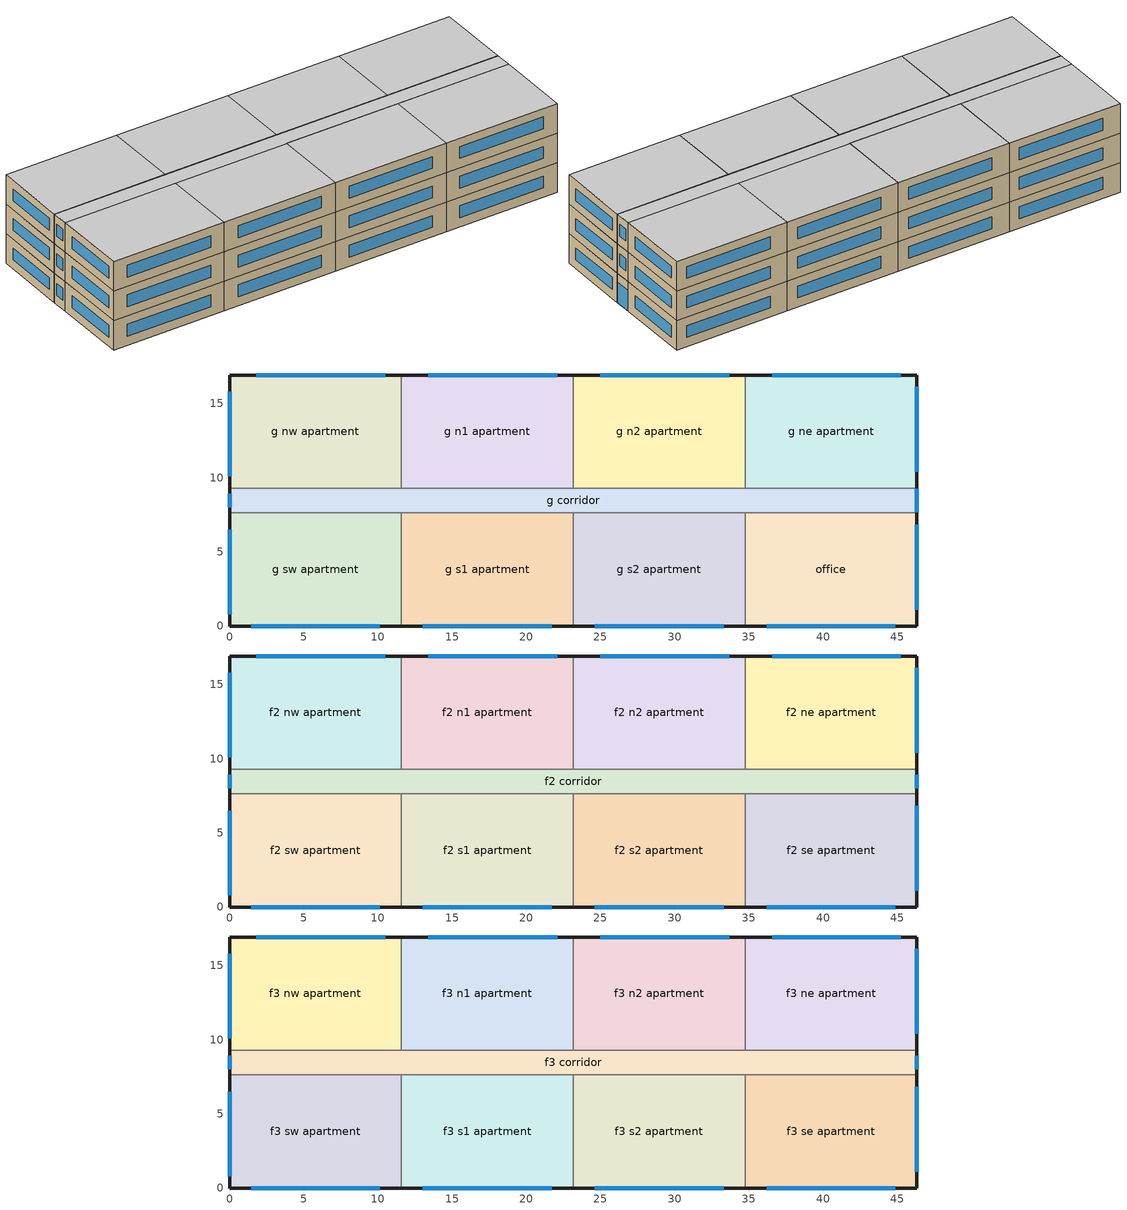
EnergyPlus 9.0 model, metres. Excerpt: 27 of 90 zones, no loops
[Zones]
g n1 apartment
 floor ground (ggfloorn1a_ffactor): 11.58,16.92 23.16,16.92 23.16,9.3 11.58,9.3 z0
 wall outside (res_ext_wall): 23.16,16.92 11.58,16.92 z0:3.05
 wall to g n2 apartment (int_wall): 23.16,9.3 23.16,16.92 z0:3.05
 wall to g corridor (int_wall): 11.58,9.3 23.16,9.3 z0:3.05
 window (reswindow_u__shgc_0.25): 22.08,16.92 13.4,16.92 z0.95:2.17
g n2 apartment
 floor ground (ggfloorn2a_ffactor): 23.16,16.92 34.75,16.92 34.75,9.3 23.16,9.3 z0
 wall outside (res_ext_wall): 34.75,16.92 23.16,16.92 z0:3.05
 wall to g ne apartment (int_wall): 34.75,9.3 34.75,16.92 z0:3.05
 wall to g corridor (int_wall): 23.16,9.3 34.75,9.3 z0:3.05
 window (reswindow_u__shgc_0.25): 33.66,16.92 24.98,16.92 z0.95:2.17
g ne apartment
 floor ground (ggfloornea_ffactor): 34.75,16.92 46.33,16.92 46.33,9.3 34.75,9.3 z0
 wall outside (res_ext_wall): 46.33,9.3 46.33,16.92 34.75,16.92 z0:3.05
 wall to g corridor (int_wall): 34.75,9.3 46.33,9.3 z0:3.05
 window (reswindow_u__shgc_0.25): 45.25,16.92 36.56,16.92 / 46.33,10.4 46.33,16.11 z0.95:2.17
g nw apartment
 floor ground (ggfloornwa_ffactor): 0,16.92 11.58,16.92 11.58,9.3 0,9.3 z0
 wall outside (res_ext_wall): 11.58,16.92 0,16.92 0,9.3 z0:3.05
 wall to g n1 apartment (int_wall): 11.58,9.3 11.58,16.92 z0:3.05
 wall to g corridor (int_wall): 0,9.3 11.58,9.3 z0:3.05
 window (reswindow_u__shgc_0.25): 10.5,16.92 1.81,16.92 / 0,15.8 0,10.08 z0.95:2.17
g s1 apartment
 floor ground (ggfloors1a_ffactor): 11.58,7.62 23.16,7.62 23.16,0 11.58,0 z0
 wall outside (res_ext_wall): 11.58,0 23.16,0 z0:3.05
 wall to g s2 apartment (int_wall): 23.16,0 23.16,7.62 z0:3.05
 wall to g corridor (int_wall): 23.16,7.62 11.58,7.62 z0:3.05
 window (reswindow_u__shgc_0.25): 13.03,0 21.72,0 z0.95:2.17
g s2 apartment
 floor ground (ggfloors2a_ffactor): 23.16,7.62 34.75,7.62 34.75,0 23.16,0 z0
 wall outside (res_ext_wall): 23.16,0 34.75,0 z0:3.05
 wall to office (int_wall): 34.75,0 34.75,7.62 z0:3.05
 wall to g corridor (int_wall): 34.75,7.62 23.16,7.62 z0:3.05
 window (reswindow_u__shgc_0.25): 24.61,0 33.3,0 z0.95:2.17
office
 floor ground (ggfloorsea_ffactor): 34.75,7.62 46.33,7.62 46.33,0 34.75,0 z0
 wall outside (res_ext_wall): 34.75,0 46.33,0 46.33,7.62 z0:3.05
 wall to g corridor (int_wall): 46.33,7.62 34.75,7.62 z0:3.05
 window (reswindow_u__shgc_0.25): 36.19,0 44.88,0 / 46.33,1.1 46.33,6.81 z0.95:2.17
g sw apartment
 floor ground (ggfloorswa_ffactor): 0,7.62 11.58,7.62 11.58,0 0,0 z0
 wall outside (res_ext_wall): 0,7.62 0,0 11.58,0 z0:3.05
 wall to g s1 apartment (int_wall): 11.58,0 11.58,7.62 z0:3.05
 wall to g corridor (int_wall): 11.58,7.62 0,7.62 z0:3.05
 window (reswindow_u__shgc_0.25): 0,6.5 0,0.79 / 1.45,0 10.13,0 z0.95:2.17
g corridor
 floor ground (gfloorc_ffactor): 0,9.3 46.33,9.3 46.33,7.62 0,7.62 z0
 wall outside (res_ext_wall): 46.33,7.62 46.33,9.3 / 0,9.3 0,7.62 z0:3.05
 window (reswindow_u__shgc_0.25): 46.33,7.67 46.33,9.25 z0:2.13; 0,8.91 0,8 z0.95:2.17
f2 n1 apartment
 floor to g n1 apartment (int_slab_floor): 11.58,16.92 23.16,16.92 23.16,9.3 11.58,9.3 z3.05
 wall outside (res_ext_wall): 23.16,16.92 11.58,16.92 z3.05:6.1
 wall to f2 n2 apartment (int_wall): 23.16,9.3 23.16,16.92 z3.05:6.1
 wall to f2 corridor (int_wall): 11.58,9.3 23.16,9.3 z3.05:6.1
 window (reswindow_u__shgc_0.25): 22.08,16.92 13.4,16.92 z4:5.22
f2 n2 apartment
 floor to g n2 apartment (int_slab_floor): 23.16,16.92 34.75,16.92 34.75,9.3 23.16,9.3 z3.05
 wall outside (res_ext_wall): 34.75,16.92 23.16,16.92 z3.05:6.1
 wall to f2 ne apartment (int_wall): 34.75,9.3 34.75,16.92 z3.05:6.1
 wall to f2 corridor (int_wall): 23.16,9.3 34.75,9.3 z3.05:6.1
 window (reswindow_u__shgc_0.25): 33.66,16.92 24.98,16.92 z4:5.22
f2 ne apartment
 floor to g ne apartment (int_slab_floor): 34.75,16.92 46.33,16.92 46.33,9.3 34.75,9.3 z3.05
 wall outside (res_ext_wall): 46.33,9.3 46.33,16.92 34.75,16.92 z3.05:6.1
 wall to f2 corridor (int_wall): 34.75,9.3 46.33,9.3 z3.05:6.1
 window (reswindow_u__shgc_0.25): 45.25,16.92 36.56,16.92 / 46.33,10.4 46.33,16.11 z4:5.22
f2 nw apartment
 floor to g nw apartment (int_slab_floor): 0,16.92 11.58,16.92 11.58,9.3 0,9.3 z3.05
 wall outside (res_ext_wall): 11.58,16.92 0,16.92 0,9.3 z3.05:6.1
 wall to f2 n1 apartment (int_wall): 11.58,9.3 11.58,16.92 z3.05:6.1
 wall to f2 corridor (int_wall): 0,9.3 11.58,9.3 z3.05:6.1
 window (reswindow_u__shgc_0.25): 10.5,16.92 1.81,16.92 / 0,15.8 0,10.08 z4:5.22
f2 s1 apartment
 floor to g s1 apartment (int_slab_floor): 11.58,7.62 23.16,7.62 23.16,0 11.58,0 z3.05
 wall outside (res_ext_wall): 11.58,0 23.16,0 z3.05:6.1
 wall to f2 s2 apartment (int_wall): 23.16,0 23.16,7.62 z3.05:6.1
 wall to f2 corridor (int_wall): 23.16,7.62 11.58,7.62 z3.05:6.1
 window (reswindow_u__shgc_0.25): 13.03,0 21.72,0 z4:5.22
f2 s2 apartment
 floor to g s2 apartment (int_slab_floor): 23.16,7.62 34.75,7.62 34.75,0 23.16,0 z3.05
 wall outside (res_ext_wall): 23.16,0 34.75,0 z3.05:6.1
 wall to f2 se apartment (int_wall): 34.75,0 34.75,7.62 z3.05:6.1
 wall to f2 corridor (int_wall): 34.75,7.62 23.16,7.62 z3.05:6.1
 window (reswindow_u__shgc_0.25): 24.61,0 33.3,0 z4:5.22
f2 se apartment
 floor to office (int_slab_floor): 34.75,7.62 46.33,7.62 46.33,0 34.75,0 z3.05
 wall outside (res_ext_wall): 34.75,0 46.33,0 46.33,7.62 z3.05:6.1
 wall to f2 corridor (int_wall): 46.33,7.62 34.75,7.62 z3.05:6.1
 window (reswindow_u__shgc_0.25): 36.19,0 44.88,0 / 46.33,1.1 46.33,6.81 z4:5.22
f2 sw apartment
 floor to g sw apartment (int_slab_floor): 0,7.62 11.58,7.62 11.58,0 0,0 z3.05
 wall outside (res_ext_wall): 0,7.62 0,0 11.58,0 z3.05:6.1
 wall to f2 s1 apartment (int_wall): 11.58,0 11.58,7.62 z3.05:6.1
 wall to f2 corridor (int_wall): 11.58,7.62 0,7.62 z3.05:6.1
 window (reswindow_u__shgc_0.25): 0,6.5 0,0.79 / 1.45,0 10.13,0 z4:5.22
f2 corridor
 floor to g corridor (int_slab_floor): 0,9.3 46.33,9.3 46.33,7.62 0,7.62 z3.05
 wall outside (res_ext_wall): 46.33,7.62 46.33,9.3 / 0,9.3 0,7.62 z3.05:6.1
 window (reswindow_u__shgc_0.25): 0,8.91 0,8 / 46.33,8 46.33,8.91 z4:5.22
f3 n1 apartment
 floor to f2 n1 apartment (int_slab_floor): 11.58,16.92 23.16,16.92 23.16,9.3 11.58,9.3 z6.1
 wall outside (res_ext_wall): 23.16,16.92 11.58,16.92 z6.1:9.14
 wall to f3 n2 apartment (int_wall): 23.16,9.3 23.16,16.92 z6.1:9.14
 wall to f3 corridor (int_wall): 11.58,9.3 23.16,9.3 z6.1:9.14
 window (reswindow_u__shgc_0.25): 22.08,16.92 13.4,16.92 z7.05:8.27
 ceiling to f4 n1 apartment (int_slab_ceiling): 23.16,9.3 23.16,16.92 11.58,16.92 11.58,9.3 z9.14
f3 n2 apartment
 floor to f2 n2 apartment (int_slab_floor): 23.16,16.92 34.75,16.92 34.75,9.3 23.16,9.3 z6.1
 wall outside (res_ext_wall): 34.75,16.92 23.16,16.92 z6.1:9.14
 wall to f3 ne apartment (int_wall): 34.75,9.3 34.75,16.92 z6.1:9.14
 wall to f3 corridor (int_wall): 23.16,9.3 34.75,9.3 z6.1:9.14
 window (reswindow_u__shgc_0.25): 33.66,16.92 24.98,16.92 z7.05:8.27
 ceiling to f4 n2 apartment (int_slab_ceiling): 34.75,9.3 34.75,16.92 23.16,16.92 23.16,9.3 z9.14
f3 ne apartment
 floor to f2 ne apartment (int_slab_floor): 34.75,16.92 46.33,16.92 46.33,9.3 34.75,9.3 z6.1
 wall outside (res_ext_wall): 46.33,9.3 46.33,16.92 34.75,16.92 z6.1:9.14
 wall to f3 corridor (int_wall): 34.75,9.3 46.33,9.3 z6.1:9.14
 window (reswindow_u__shgc_0.25): 45.25,16.92 36.56,16.92 / 46.33,10.4 46.33,16.11 z7.05:8.27
 ceiling to f4 ne apartment (int_slab_ceiling): 46.33,9.3 46.33,16.92 34.75,16.92 34.75,9.3 z9.14
f3 nw apartment
 floor to f2 nw apartment (int_slab_floor): 0,16.92 11.58,16.92 11.58,9.3 0,9.3 z6.1
 wall outside (res_ext_wall): 11.58,16.92 0,16.92 0,9.3 z6.1:9.14
 wall to f3 n1 apartment (int_wall): 11.58,9.3 11.58,16.92 z6.1:9.14
 wall to f3 corridor (int_wall): 0,9.3 11.58,9.3 z6.1:9.14
 window (reswindow_u__shgc_0.25): 10.5,16.92 1.81,16.92 / 0,15.8 0,10.08 z7.05:8.27
 ceiling to f4 nw apartment (int_slab_ceiling): 11.58,9.3 11.58,16.92 0,16.92 0,9.3 z9.14
f3 s1 apartment
 floor to f2 s1 apartment (int_slab_floor): 11.58,7.62 23.16,7.62 23.16,0 11.58,0 z6.1
 wall outside (res_ext_wall): 11.58,0 23.16,0 z6.1:9.14
 wall to f3 s2 apartment (int_wall): 23.16,0 23.16,7.62 z6.1:9.14
 wall to f3 corridor (int_wall): 23.16,7.62 11.58,7.62 z6.1:9.14
 window (reswindow_u__shgc_0.25): 13.03,0 21.72,0 z7.05:8.27
 ceiling to f4 s1 apartment (int_slab_ceiling): 23.16,0 23.16,7.62 11.58,7.62 11.58,0 z9.14
f3 s2 apartment
 floor to f2 s2 apartment (int_slab_floor): 23.16,7.62 34.75,7.62 34.75,0 23.16,0 z6.1
 wall outside (res_ext_wall): 23.16,0 34.75,0 z6.1:9.14
 wall to f3 se apartment (int_wall): 34.75,0 34.75,7.62 z6.1:9.14
 wall to f3 corridor (int_wall): 34.75,7.62 23.16,7.62 z6.1:9.14
 window (reswindow_u__shgc_0.25): 24.61,0 33.3,0 z7.05:8.27
 ceiling to f4 s2 apartment (int_slab_ceiling): 34.75,0 34.75,7.62 23.16,7.62 23.16,0 z9.14
f3 se apartment
 floor to f2 se apartment (int_slab_floor): 34.75,7.62 46.33,7.62 46.33,0 34.75,0 z6.1
 wall outside (res_ext_wall): 34.75,0 46.33,0 46.33,7.62 z6.1:9.14
 wall to f3 corridor (int_wall): 46.33,7.62 34.75,7.62 z6.1:9.14
 window (reswindow_u__shgc_0.25): 36.19,0 44.88,0 / 46.33,1.1 46.33,6.81 z7.05:8.27
 ceiling to f4 se apartment (int_slab_ceiling): 46.33,0 46.33,7.62 34.75,7.62 34.75,0 z9.14
f3 sw apartment
 floor to f2 sw apartment (int_slab_floor): 0,7.62 11.58,7.62 11.58,0 0,0 z6.1
 wall outside (res_ext_wall): 0,7.62 0,0 11.58,0 z6.1:9.14
 wall to f3 s1 apartment (int_wall): 11.58,0 11.58,7.62 z6.1:9.14
 wall to f3 corridor (int_wall): 11.58,7.62 0,7.62 z6.1:9.14
 window (reswindow_u__shgc_0.25): 0,6.5 0,0.79 / 1.45,0 10.13,0 z7.05:8.27
 ceiling to f4 sw apartment (int_slab_ceiling): 11.58,0 11.58,7.62 0,7.62 0,0 z9.14
f3 corridor
 floor to f2 corridor (int_slab_floor): 0,9.3 46.33,9.3 46.33,7.62 0,7.62 z6.1
 wall outside (res_ext_wall): 46.33,7.62 46.33,9.3 / 0,9.3 0,7.62 z6.1:9.14
 window (reswindow_u__shgc_0.25): 0,8.91 0,8 / 46.33,8 46.33,8.91 z7.05:8.27
 ceiling to f4 corridor (int_slab_ceiling): 46.33,7.62 46.33,9.3 0,9.3 0,7.62 z9.14
[Building]
ApartmentHighRise: 0, city, 0.04, 0.2, fullinteriorandexterior, 25, 6
[Site:GroundTemperature:FCfactorMethod]
16, 11.9, 7.7, 4, 7.9, 13.8, 17.2, 20.8, 24.8, 26.1, 26.5, 22.5
[Site:Location]
atlanta-hartsfield.jackson.intl.ap_ga_usa wmo=722190: 33.64, -84.43, -5, 313
[Site:WaterMainsTemperature]
correlation: , 16.6, 22.5
[SizingPeriod:DesignDay]
atlanta-hartsfield.jackson.intl.ap_ga_usa ann clg .4% condns db=>mwb: 7, 21, summerdesignday, 34.4, 9.5, defaultmultipliers, , wetbulb, 23.5, , , , , 97621, 4, 300, no, no, no, ashraetau, , , 0.556, 1.779
atlanta-hartsfield.jackson.intl.ap_ga_usa ann htg 99.6% condns db: 1, 21, winterdesignday, -6.3, 0, defaultmultipliers, , wetbulb, -6.3, , , , , 97621, 5.3, 320, no, no, no, ashraeclearsky, , , , , 0
[Construction]
int_slab_ceiling: cp02 carpet pad, 100mm normalweight concrete floor
int_slab_floor: 100mm normalweight concrete floor, cp02 carpet pad
int_wall: g01 13mm gypsum board, g01 13mm gypsum board
interiorfurnishings: std wood 6inch
res_ext_wall: f07 25mm stucco, g01 16mm gypsum board, res_exterior_wall_insulation, g01 16mm gypsum board
reswindow_u__shgc_0.25: res window glazing layer
[Construction:FfactorGroundFloor]
gfloorc_ffactor: 0.93474, 77.6585, 3.3526
ggfloorn1a_ffactor; ggfloorn2a_ffactor; ggfloors1a_ffactor; ggfloors2a_ffactor: 0.93474, 88.2487, 11.5818
ggfloornea_ffactor; ggfloornwa_ffactor; ggfloorsea_ffactor; ggfloorswa_ffactor: 0.93474, 88.2487, 19.2014
[Material]
100mm normalweight concrete floor: mediumrough, 0.1016, 2.31, 2322, 832
f07 25mm stucco: smooth, 0.0254, 0.72, 1856, 840, 0.9, 0.7, 0.7
g01 13mm gypsum board: smooth, 0.0127, 0.16, 800, 1090, 0.9, 0.7, 0.5
g01 16mm gypsum board: mediumsmooth, 0.0159, 0.16, 800, 1090
std wood 6inch: mediumsmooth, 0.15, 0.12, 540, 1210, 0.9, 0.7, 0.7
[Material:NoMass]
cp02 carpet pad: veryrough, 0.21648, 0.9, 0.7, 0.8
res_exterior_wall_insulation: mediumsmooth, 2.368, 0.9, 0.7, 0.7
[WindowMaterial:SimpleGlazingSystem]
res window glazing layer: 2.78235, 0.25, 0.275
[AvailabilityManager:Scheduled]
airloop allapts availability; airloop g n1 availability; airloop g n2 availability; airloop g ne availability; airloop g nw availability; airloop g s1 availability; airloop g s2 availability; airloop g sw availability; airloop office availability: all on
[ElectricEquipment]
f2 n1 apartment_plug_mn1_equip: f2 n1 apartment, eqp_apt_sch, watts/area, , 6.67, , 0, 0.5, 0, MiscPlug
f2 n2 apartment_plug_mn2_equip: f2 n2 apartment, eqp_apt_sch, watts/area, , 6.67, , 0, 0.5, 0, MiscPlug
f2 ne apartment_plug_mne_equip: f2 ne apartment, eqp_apt_sch, watts/area, , 6.67, , 0, 0.5, 0, MiscPlug
f2 nw apartment_plug_mnw_equip: f2 nw apartment, eqp_apt_sch, watts/area, , 6.67, , 0, 0.5, 0, MiscPlug
f2 s1 apartment_plug_ms1_equip: f2 s1 apartment, eqp_apt_sch, watts/area, , 6.67, , 0, 0.5, 0, MiscPlug
f2 s2 apartment_plug_ms2_equip: f2 s2 apartment, eqp_apt_sch, watts/area, , 6.67, , 0, 0.5, 0, MiscPlug
f2 se apartment_plug_mse_equip: f2 se apartment, eqp_apt_sch, watts/area, , 6.67, , 0, 0.5, 0, MiscPlug
f2 sw apartment_plug_msw_equip: f2 sw apartment, eqp_apt_sch, watts/area, , 6.67, , 0, 0.5, 0, MiscPlug
f3 n1 apartment_plug_mn1_equip: f3 n1 apartment, eqp_apt_sch, watts/area, , 6.67, , 0, 0.5, 0, MiscPlug
f3 n2 apartment_plug_mn2_equip: f3 n2 apartment, eqp_apt_sch, watts/area, , 6.67, , 0, 0.5, 0, MiscPlug
f3 ne apartment_plug_mne_equip: f3 ne apartment, eqp_apt_sch, watts/area, , 6.67, , 0, 0.5, 0, MiscPlug
f3 nw apartment_plug_mnw_equip: f3 nw apartment, eqp_apt_sch, watts/area, , 6.67, , 0, 0.5, 0, MiscPlug
f3 s1 apartment_plug_ms1_equip: f3 s1 apartment, eqp_apt_sch, watts/area, , 6.67, , 0, 0.5, 0, MiscPlug
f3 s2 apartment_plug_ms2_equip: f3 s2 apartment, eqp_apt_sch, watts/area, , 6.67, , 0, 0.5, 0, MiscPlug
f3 se apartment_plug_mse_equip: f3 se apartment, eqp_apt_sch, watts/area, , 6.67, , 0, 0.5, 0, MiscPlug
f3 sw apartment_plug_msw_equip: f3 sw apartment, eqp_apt_sch, watts/area, , 6.67, , 0, 0.5, 0, MiscPlug
g n1 apartment_plug_gn1_equip: g n1 apartment, eqp_apt_sch, watts/area, , 6.67, , 0, 0.5, 0, MiscPlug
g n2 apartment_plug_gn2_equip: g n2 apartment, eqp_apt_sch, watts/area, , 6.67, , 0, 0.5, 0, MiscPlug
g ne apartment_plug_gne_equip: g ne apartment, eqp_apt_sch, watts/area, , 6.67, , 0, 0.5, 0, MiscPlug
g nw apartment_plug_gnw_equip: g nw apartment, eqp_apt_sch, watts/area, , 6.67, , 0, 0.5, 0, MiscPlug
g s1 apartment_plug_gs1_equip: g s1 apartment, eqp_apt_sch, watts/area, , 6.67, , 0, 0.5, 0, MiscPlug
g s2 apartment_plug_gs2_equip: g s2 apartment, eqp_apt_sch, watts/area, , 6.67, , 0, 0.5, 0, MiscPlug
g sw apartment_plug_gsw_equip: g sw apartment, eqp_apt_sch, watts/area, , 6.67, , 0, 0.5, 0, MiscPlug
office_plug_office_equip: office, eqp_off_sch, watts/area, , 6.67, , 0, 0.5, 0, MiscPlug
[ElectricLoadCenter:Transformer]
transformer 1: always_on, powerinfromgrid, , , 75000, 3, aluminum, 150, 0.1, nominalefficiency, , , 0.98, 0.35, 75, , yes, wired_ltg_electricity, wired_int_equip
[EnergyManagementSystem:Actuator]
boilercurve: central boiler efficiency curve; curve; curve result
clgsetp_off_sch_actuator: clgsetp_off_sch_yes_optimum; schedule:compact; schedule value
htgsetp_off_sch_actuator: htgsetp_off_sch_yes_optimum; schedule:compact; schedule value
n_apartment_clgsetp_actuator: n clgsetp_apt_sch; schedule:compact; schedule value
n_apartment_htgsetp_actuator: n htgsetp_apt_sch; schedule:compact; schedule value
s_apartment_clgsetp_actuator: s clgsetp_apt_sch; schedule:compact; schedule value
s_apartment_htgsetp_actuator: s htgsetp_apt_sch; schedule:compact; schedule value
[EnergyManagementSystem:GlobalVariable]
boilertype: caprated; etrated; plrx; ecx; skinlossrate
[EnergyManagementSystem:OutputVariable]
Wired_LTG: wired_ltg; summed; zonetimestep; ; j
[EnergyManagementSystem:Program]
door_switch_enabled_thermostat_reset_program_n_apartments: if (m_n1_apartment_sliding_door_ventilation_sensor > 0); set n_apartment_clgsetp_actuator = 32.22; set n_apartment_htgsetp_actuator = 12.78; else; set n_apartment_clgsetp_actuator = null; set n_apartment_htgsetp_actuator = null; endif
door_switch_enabled_thermostat_reset_program_s_apartments: if (m_s1_apartment_sliding_door_ventilation_sensor > 0); set s_apartment_clgsetp_actuator = 32.22; set s_apartment_htgsetp_actuator = 12.78; else; set s_apartment_clgsetp_actuator = null; set s_apartment_htgsetp_actuator = null; endif
oa_based_optimum_start_ems_program: if daylightsavings==0 && hour==7 && dayofweek>1 && dayofweek<7 && oat<23.9 && oat>1.7; set clgsetp_off_sch_actuator = 29.4; set htgsetp_off_sch_actuator = 15.6; elseif daylightsavings==1 && hour==6 && dayofweek>1 && dayofweek<7 && oat<23.9 && oat>1.7; set clgsetp_off_sch_actuator = 29.4; set htgsetp_off_sch_actuator = 15.6; else; set clgsetp_sch_actuator = null; set htgsetp_sch_actuator = null; endif
setboilercurve: if boilerplr >= plrx; if boilertype == 1; set boilercurve = 0.975 + 0.305*boilerplr - 0.527*(boilerplr^2) + 0.249*(boilerplr^3); else; set boilercurve = 0.907 + 0.320*boilerplr - 0.420*(boilerplr^2) + 0.193*(boilerplr^3); endif; else; if boilerplr == 0; set boilercurve = null; else; if boilerplr <0.05; set boilercurve = (0.05/(0.05 + skinlossrate)) * (ecx/etrated); else; set boilercurve = (boilerplr/(boilerplr + skinlossrate)) * (ecx/etrated); endif; endif; endif
setboilerpar: set caprated = 248758.95; set etrated = 0.8; set caprated = (caprated *3.412)/1000; set skinlossrate = 0.02; set boilertype = 1; if boilertype == 1; if caprated >10000; set plrx = 0.2; elseif caprated >5000; set plrx = 0.25; elseif caprated >1000; set plrx = 0.33; else; set boilertype = 2; set plrx = 0.2; endif; else; set plrx = 0.2; endif; if boilertype == 1; set curvex = 0.975 + 0.305 * plrx - 0.527 * (plrx^2) + 0.249 * (plrx^3); else; set curvex = 0.907 + 0.320 * plrx - 0.420 * (plrx^2) + 0.193 * (plrx^3); endif; set loadx = caprated * plrx; set etx = curvex * etrated; set inputex = loadx/etx; set skinex = caprated * skinlossrate; set ecx = (loadx + skinex)/inputex
transformer_load_prog: set wired_ltg = facility_int_ltg*0.0015
[EnergyManagementSystem:ProgramCallingManager]
transformer_load_prog_manager: afterpredictorafterhvacmanagers; transformer_load_prog
boilerparmanager: beginnewenvironment; setboilerpar
boilercurvemanager: insidehvacsystemiterationloop; setboilercurve
oa_based_optimum_start_ems_program manager: begintimestepbeforepredictor; oa_based_optimum_start_ems_program
door_switch_enabled_thermostat_reset: begintimestepbeforepredictor; door_switch_enabled_thermostat_reset_program_n_apartments; door_switch_enabled_thermostat_reset_program_s_apartments
[EnergyManagementSystem:Sensor]
facility_int_ltg: ; InteriorLights:Electricity
oat: environment; Site Outdoor Air Drybulb Temperature
[Exterior:Lights]
facade lighting: exterior_lgt_always_on, 10720.1, astronomicalclock, General
[InternalMass]
f2 n1 apartment_internalmass_1: interiorfurnishings, f2 n1 apartment, 176.4981
f2 n2 apartment_internalmass_1: interiorfurnishings, f2 n2 apartment, 176.4981
f2 ne apartment_internalmass_1: interiorfurnishings, f2 ne apartment, 176.4981
f2 nw apartment_internalmass_1: interiorfurnishings, f2 nw apartment, 176.4981
f2 s1 apartment_internalmass_1: interiorfurnishings, f2 s1 apartment, 176.4981
f2 s2 apartment_internalmass_1: interiorfurnishings, f2 s2 apartment, 176.4981
f2 se apartment_internalmass_1: interiorfurnishings, f2 se apartment, 176.4981
f2 sw apartment_internalmass_1: interiorfurnishings, f2 sw apartment, 176.4981
f3 n1 apartment_internalmass_1: interiorfurnishings, f3 n1 apartment, 176.4981
f3 n2 apartment_internalmass_1: interiorfurnishings, f3 n2 apartment, 176.4981
f3 ne apartment_internalmass_1: interiorfurnishings, f3 ne apartment, 176.4981
f3 nw apartment_internalmass_1: interiorfurnishings, f3 nw apartment, 176.4981
f3 s1 apartment_internalmass_1: interiorfurnishings, f3 s1 apartment, 176.4981
f3 s2 apartment_internalmass_1: interiorfurnishings, f3 s2 apartment, 176.4981
f3 se apartment_internalmass_1: interiorfurnishings, f3 se apartment, 176.4981
f3 sw apartment_internalmass_1: interiorfurnishings, f3 sw apartment, 176.4981
g n1 apartment_internalmass_1: interiorfurnishings, g n1 apartment, 88.2493
g n2 apartment_internalmass_1: interiorfurnishings, g n2 apartment, 88.2493
g ne apartment_internalmass_1: interiorfurnishings, g ne apartment, 88.2493
g nw apartment_internalmass_1: interiorfurnishings, g nw apartment, 88.2493
g s1 apartment_internalmass_1: interiorfurnishings, g s1 apartment, 88.2493
g s2 apartment_internalmass_1: interiorfurnishings, g s2 apartment, 88.2493
g sw apartment_internalmass_1: interiorfurnishings, g sw apartment, 88.2493
office_internalmass_1: interiorfurnishings, office, 88.2493
[Lights]
f2 corridor_lights_hardwired: f2 corridor, ltg_cor_sch, watts/area, , 8.52502, , 0, 0.6, 0.2, 1, LightsWired, no
f2 n1 apartment_lights_hardwired: f2 n1 apartment, ltg_apt_sch, watts/area, , 11.5174, , 0, 0.6, 0.2, 1, LightsWired, no
f2 n1 apartment_lights_plugin: f2 n1 apartment, ltg_apt_sch, watts/area, , 2.90626, , 0, 0.6, 0.2, 1, LightsPlugIn, no
f2 n2 apartment_lights_hardwired: f2 n2 apartment, ltg_apt_sch, watts/area, , 11.5174, , 0, 0.6, 0.2, 1, LightsWired, no
f2 n2 apartment_lights_plugin: f2 n2 apartment, ltg_apt_sch, watts/area, , 2.90626, , 0, 0.6, 0.2, 1, LightsPlugIn, no
f2 ne apartment_lights_hardwired: f2 ne apartment, ltg_apt_sch, watts/area, , 11.5174, , 0, 0.6, 0.2, 1, LightsWired, no
f2 ne apartment_lights_plugin: f2 ne apartment, ltg_apt_sch, watts/area, , 2.90626, , 0, 0.6, 0.2, 1, LightsPlugIn, no
f2 nw apartment_lights_hardwired: f2 nw apartment, ltg_apt_sch, watts/area, , 11.5174, , 0, 0.6, 0.2, 1, LightsWired, no
f2 nw apartment_lights_plugin: f2 nw apartment, ltg_apt_sch, watts/area, , 2.90626, , 0, 0.6, 0.2, 1, LightsPlugIn, no
f2 s1 apartment_lights_hardwired: f2 s1 apartment, ltg_apt_sch, watts/area, , 11.5174, , 0, 0.6, 0.2, 1, LightsWired, no
f2 s1 apartment_lights_plugin: f2 s1 apartment, ltg_apt_sch, watts/area, , 2.90626, , 0, 0.6, 0.2, 1, LightsPlugIn, no
f2 s2 apartment_lights_hardwired: f2 s2 apartment, ltg_apt_sch, watts/area, , 11.5174, , 0, 0.6, 0.2, 1, LightsWired, no
f2 s2 apartment_lights_plugin: f2 s2 apartment, ltg_apt_sch, watts/area, , 2.90626, , 0, 0.6, 0.2, 1, LightsPlugIn, no
f2 se apartment_lights_hardwired: f2 se apartment, ltg_apt_sch, watts/area, , 11.5174, , 0, 0.6, 0.2, 1, LightsWired, no
f2 se apartment_lights_plugin: f2 se apartment, ltg_apt_sch, watts/area, , 2.90626, , 0, 0.6, 0.2, 1, LightsPlugIn, no
f2 sw apartment_lights_hardwired: f2 sw apartment, ltg_apt_sch, watts/area, , 11.5174, , 0, 0.6, 0.2, 1, LightsWired, no
f2 sw apartment_lights_plugin: f2 sw apartment, ltg_apt_sch, watts/area, , 2.90626, , 0, 0.6, 0.2, 1, LightsPlugIn, no
f3 corridor_lights_hardwired: f3 corridor, ltg_cor_sch, watts/area, , 8.52502, , 0, 0.6, 0.2, 1, LightsWired, no
f3 n1 apartment_lights_hardwired: f3 n1 apartment, ltg_apt_sch, watts/area, , 11.5174, , 0, 0.6, 0.2, 1, LightsWired, no
f3 n1 apartment_lights_plugin: f3 n1 apartment, ltg_apt_sch, watts/area, , 2.90626, , 0, 0.6, 0.2, 1, LightsPlugIn, no
f3 n2 apartment_lights_hardwired: f3 n2 apartment, ltg_apt_sch, watts/area, , 11.5174, , 0, 0.6, 0.2, 1, LightsWired, no
f3 n2 apartment_lights_plugin: f3 n2 apartment, ltg_apt_sch, watts/area, , 2.90626, , 0, 0.6, 0.2, 1, LightsPlugIn, no
f3 ne apartment_lights_hardwired: f3 ne apartment, ltg_apt_sch, watts/area, , 11.5174, , 0, 0.6, 0.2, 1, LightsWired, no
f3 ne apartment_lights_plugin: f3 ne apartment, ltg_apt_sch, watts/area, , 2.90626, , 0, 0.6, 0.2, 1, LightsPlugIn, no
f3 nw apartment_lights_hardwired: f3 nw apartment, ltg_apt_sch, watts/area, , 11.5174, , 0, 0.6, 0.2, 1, LightsWired, no
f3 nw apartment_lights_plugin: f3 nw apartment, ltg_apt_sch, watts/area, , 2.90626, , 0, 0.6, 0.2, 1, LightsPlugIn, no
f3 s1 apartment_lights_hardwired: f3 s1 apartment, ltg_apt_sch, watts/area, , 11.5174, , 0, 0.6, 0.2, 1, LightsWired, no
f3 s1 apartment_lights_plugin: f3 s1 apartment, ltg_apt_sch, watts/area, , 2.90626, , 0, 0.6, 0.2, 1, LightsPlugIn, no
f3 s2 apartment_lights_hardwired: f3 s2 apartment, ltg_apt_sch, watts/area, , 11.5174, , 0, 0.6, 0.2, 1, LightsWired, no
f3 s2 apartment_lights_plugin: f3 s2 apartment, ltg_apt_sch, watts/area, , 2.90626, , 0, 0.6, 0.2, 1, LightsPlugIn, no
f3 se apartment_lights_hardwired: f3 se apartment, ltg_apt_sch, watts/area, , 11.5174, , 0, 0.6, 0.2, 1, LightsWired, no
f3 se apartment_lights_plugin: f3 se apartment, ltg_apt_sch, watts/area, , 2.90626, , 0, 0.6, 0.2, 1, LightsPlugIn, no
f3 sw apartment_lights_hardwired: f3 sw apartment, ltg_apt_sch, watts/area, , 11.5174, , 0, 0.6, 0.2, 1, LightsWired, no
f3 sw apartment_lights_plugin: f3 sw apartment, ltg_apt_sch, watts/area, , 2.90626, , 0, 0.6, 0.2, 1, LightsPlugIn, no
g corridor_lights_hardwired: g corridor, ltg_cor_sch, watts/area, , 8.52502, , 0, 0.6, 0.2, 1, LightsWired, no
g n1 apartment_lights_hardwired: g n1 apartment, ltg_apt_sch, watts/area, , 11.5174, , 0, 0.6, 0.2, 1, LightsWired, no
g n1 apartment_lights_plugin: g n1 apartment, ltg_apt_sch, watts/area, , 2.90626, , 0, 0.6, 0.2, 1, LightsPlugIn, no
g n2 apartment_lights_hardwired: g n2 apartment, ltg_apt_sch, watts/area, , 11.5174, , 0, 0.6, 0.2, 1, LightsWired, no
g n2 apartment_lights_plugin: g n2 apartment, ltg_apt_sch, watts/area, , 2.90626, , 0, 0.6, 0.2, 1, LightsPlugIn, no
g ne apartment_lights_hardwired: g ne apartment, ltg_apt_sch, watts/area, , 11.5174, , 0, 0.6, 0.2, 1, LightsWired, no
g ne apartment_lights_plugin: g ne apartment, ltg_apt_sch, watts/area, , 2.90626, , 0, 0.6, 0.2, 1, LightsPlugIn, no
g nw apartment_lights_hardwired: g nw apartment, ltg_apt_sch, watts/area, , 11.5174, , 0, 0.6, 0.2, 1, LightsWired, no
g nw apartment_lights_plugin: g nw apartment, ltg_apt_sch, watts/area, , 2.90626, , 0, 0.6, 0.2, 1, LightsPlugIn, no
g s1 apartment_lights_hardwired: g s1 apartment, ltg_apt_sch, watts/area, , 11.5174, , 0, 0.6, 0.2, 1, LightsWired, no
g s1 apartment_lights_plugin: g s1 apartment, ltg_apt_sch, watts/area, , 2.90626, , 0, 0.6, 0.2, 1, LightsPlugIn, no
g s2 apartment_lights_hardwired: g s2 apartment, ltg_apt_sch, watts/area, , 11.5174, , 0, 0.6, 0.2, 1, LightsWired, no
g s2 apartment_lights_plugin: g s2 apartment, ltg_apt_sch, watts/area, , 2.90626, , 0, 0.6, 0.2, 1, LightsPlugIn, no
g sw apartment_lights_hardwired: g sw apartment, ltg_apt_sch, watts/area, , 11.5174, , 0, 0.6, 0.2, 1, LightsWired, no
g sw apartment_lights_plugin: g sw apartment, ltg_apt_sch, watts/area, , 2.90626, , 0, 0.6, 0.2, 1, LightsPlugIn, no
office_lights_hardwired: office, ltg_off_sch, watts/area, , 11.9479, , 0, 0.6, 0.2, 1, LightsWired, no
[People]
f2 n1 apartment people: f2 n1 apartment, occ_apt_sch, people, 2.5, , , 0.3, autocalculate, activity schedule
f2 n2 apartment people: f2 n2 apartment, occ_apt_sch, people, 2.5, , , 0.3, autocalculate, activity schedule
f2 ne apartment people: f2 ne apartment, occ_apt_sch, people, 2.5, , , 0.3, autocalculate, activity schedule
f2 nw apartment people: f2 nw apartment, occ_apt_sch, people, 2.5, , , 0.3, autocalculate, activity schedule
f2 s1 apartment people: f2 s1 apartment, occ_apt_sch, people, 2.5, , , 0.3, autocalculate, activity schedule
f2 s2 apartment people: f2 s2 apartment, occ_apt_sch, people, 2.5, , , 0.3, autocalculate, activity schedule
f2 se apartment people: f2 se apartment, occ_apt_sch, people, 2.5, , , 0.3, autocalculate, activity schedule
f2 sw apartment people: f2 sw apartment, occ_apt_sch, people, 2.5, , , 0.3, autocalculate, activity schedule
f3 n1 apartment people: f3 n1 apartment, occ_apt_sch, people, 2.5, , , 0.3, autocalculate, activity schedule
f3 n2 apartment people: f3 n2 apartment, occ_apt_sch, people, 2.5, , , 0.3, autocalculate, activity schedule
f3 ne apartment people: f3 ne apartment, occ_apt_sch, people, 2.5, , , 0.3, autocalculate, activity schedule
f3 nw apartment people: f3 nw apartment, occ_apt_sch, people, 2.5, , , 0.3, autocalculate, activity schedule
f3 s1 apartment people: f3 s1 apartment, occ_apt_sch, people, 2.5, , , 0.3, autocalculate, activity schedule
f3 s2 apartment people: f3 s2 apartment, occ_apt_sch, people, 2.5, , , 0.3, autocalculate, activity schedule
f3 se apartment people: f3 se apartment, occ_apt_sch, people, 2.5, , , 0.3, autocalculate, activity schedule
f3 sw apartment people: f3 sw apartment, occ_apt_sch, people, 2.5, , , 0.3, autocalculate, activity schedule
g n1 apartment people: g n1 apartment, occ_apt_sch, people, 2.5, , , 0.3, autocalculate, activity schedule
g n2 apartment people: g n2 apartment, occ_apt_sch, people, 2.5, , , 0.3, autocalculate, activity schedule
g ne apartment people: g ne apartment, occ_apt_sch, people, 2.5, , , 0.3, autocalculate, activity schedule
g nw apartment people: g nw apartment, occ_apt_sch, people, 2.5, , , 0.3, autocalculate, activity schedule
g s1 apartment people: g s1 apartment, occ_apt_sch, people, 2.5, , , 0.3, autocalculate, activity schedule
g s2 apartment people: g s2 apartment, occ_apt_sch, people, 2.5, , , 0.3, autocalculate, activity schedule
g sw apartment people: g sw apartment, occ_apt_sch, people, 2.5, , , 0.5, autocalculate, activity schedule
office people: office, occ_off_w_sb_sch, people, 1, , , 0.3, autocalculate, activity schedule
[Zone]
f2 corridor: 0, 0, 7.6196, 3.0478, 1, 1, -9999, autocalculate, autocalculate, , , yes
f2 n1 apartment: 0, 11.5818, 9.2959, 3.0478, 1, 1, -9999, autocalculate, autocalculate, , , yes
f2 n2 apartment: 0, 23.1637, 9.2959, 3.0478, 1, 1, -9999, autocalculate, autocalculate, , , yes
f2 ne apartment: 0, 34.7455, 9.2959, 3.0478, 1, 1, -9999, autocalculate, autocalculate, , , yes
f2 nw apartment: 0, 0, 9.2959, 3.0478, 1, 1, -9999, autocalculate, autocalculate, , , yes
f2 s1 apartment: 0, 11.5818, 0, 3.0478, 1, 1, -9999, autocalculate, autocalculate, , , yes
f2 s2 apartment: 0, 23.1637, 0, 3.0478, 1, 1, -9999, autocalculate, autocalculate, , , yes
f2 se apartment: 0, 34.7455, 0, 3.0478, 1, 1, -9999, autocalculate, autocalculate, , , yes
f2 sw apartment: 0, 0, 0, 3.0478, 1, 1, -9999, autocalculate, autocalculate, , , yes
f3 corridor: 0, 0, 7.6196, 6.0957, 1, 1, -9999, autocalculate, autocalculate, , , yes
f3 n1 apartment: 0, 11.5818, 9.2959, 6.0957, 1, 1, -9999, autocalculate, autocalculate, , , yes
f3 n2 apartment: 0, 23.1637, 9.2959, 6.0957, 1, 1, -9999, autocalculate, autocalculate, , , yes
f3 ne apartment: 0, 34.7455, 9.2959, 6.0957, 1, 1, -9999, autocalculate, autocalculate, , , yes
f3 nw apartment: 0, 0, 9.2959, 6.0957, 1, 1, -9999, autocalculate, autocalculate, , , yes
f3 s1 apartment: 0, 11.5818, 0, 6.0957, 1, 1, -9999, autocalculate, autocalculate, , , yes
f3 s2 apartment: 0, 23.1637, 0, 6.0957, 1, 1, -9999, autocalculate, autocalculate, , , yes
f3 se apartment: 0, 34.7455, 0, 6.0957, 1, 1, -9999, autocalculate, autocalculate, , , yes
f3 sw apartment: 0, 0, 0, 6.0957, 1, 1, -9999, autocalculate, autocalculate, , , yes
g corridor: 0, 0, 7.6196, 0, 1, 1, -9999, autocalculate, autocalculate, , , yes
g n1 apartment: 0, 11.5818, 9.2959, 0, 1, 1, -9999, autocalculate, autocalculate, , , yes
g n2 apartment: 0, 23.1637, 9.2959, 0, 1, 1, -9999, autocalculate, autocalculate, , , yes
g ne apartment: 0, 34.7455, 9.2959, 0, 1, 1, -9999, autocalculate, autocalculate, , , yes
g nw apartment: 0, 0, 9.2959, 0, 1, 1, -9999, autocalculate, autocalculate, , , yes
g s1 apartment: 0, 11.5818, 0, 0, 1, 1, -9999, autocalculate, autocalculate, , , yes
g s2 apartment: 0, 23.1637, 0, 0, 1, 1, -9999, autocalculate, autocalculate, , , yes
g sw apartment: 0, 0, 0, 0, 1, 1, -9999, autocalculate, autocalculate, , , yes
office: 0, 34.7455, 0, 0, 1, 1, -9999, autocalculate, autocalculate, , , yes
[ZoneInfiltration:DesignFlowRate]
door_infil_gc: g corridor, infil_door_opening_sch, flow/zone, 1.00808, , , , 1, 0, 0, 0
f2 corridor_infiltration: f2 corridor, inf_apt_sch, flow/exteriorarea, , , 0.00056896, , 0, 0, 0.224, 0
f2 n1 apartment_infiltration: f2 n1 apartment, inf_apt_sch, flow/exteriorarea, , , 0.00056896, , 0, 0, 0.224, 0
f2 n2 apartment_infiltration: f2 n2 apartment, inf_apt_sch, flow/exteriorarea, , , 0.00056896, , 0, 0, 0.224, 0
f2 ne apartment_infiltration: f2 ne apartment, inf_apt_sch, flow/exteriorarea, , , 0.00056896, , 0, 0, 0.224, 0
f2 nw apartment_infiltration: f2 nw apartment, inf_apt_sch, flow/exteriorarea, , , 0.00056896, , 0, 0, 0.224, 0
f2 s1 apartment_infiltration: f2 s1 apartment, inf_apt_sch, flow/exteriorarea, , , 0.00056896, , 0, 0, 0.224, 0
f2 s2 apartment_infiltration: f2 s2 apartment, inf_apt_sch, flow/exteriorarea, , , 0.00056896, , 0, 0, 0.224, 0
f2 se apartment_infiltration: f2 se apartment, inf_apt_sch, flow/exteriorarea, , , 0.00056896, , 0, 0, 0.224, 0
f2 sw apartment_infiltration: f2 sw apartment, inf_apt_sch, flow/exteriorarea, , , 0.00056896, , 0, 0, 0.224, 0
f3 corridor_infiltration: f3 corridor, inf_apt_sch, flow/exteriorarea, , , 0.00056896, , 0, 0, 0.224, 0
f3 n1 apartment_infiltration: f3 n1 apartment, inf_apt_sch, flow/exteriorarea, , , 0.00056896, , 0, 0, 0.224, 0
f3 n2 apartment_infiltration: f3 n2 apartment, inf_apt_sch, flow/exteriorarea, , , 0.00056896, , 0, 0, 0.224, 0
f3 ne apartment_infiltration: f3 ne apartment, inf_apt_sch, flow/exteriorarea, , , 0.00056896, , 0, 0, 0.224, 0
f3 nw apartment_infiltration: f3 nw apartment, inf_apt_sch, flow/exteriorarea, , , 0.00056896, , 0, 0, 0.224, 0
f3 s1 apartment_infiltration: f3 s1 apartment, inf_apt_sch, flow/exteriorarea, , , 0.00056896, , 0, 0, 0.224, 0
f3 s2 apartment_infiltration: f3 s2 apartment, inf_apt_sch, flow/exteriorarea, , , 0.00056896, , 0, 0, 0.224, 0
f3 se apartment_infiltration: f3 se apartment, inf_apt_sch, flow/exteriorarea, , , 0.00056896, , 0, 0, 0.224, 0
f3 sw apartment_infiltration: f3 sw apartment, inf_apt_sch, flow/exteriorarea, , , 0.00056896, , 0, 0, 0.224, 0
g corridor_infiltration: g corridor, inf_apt_sch, flow/exteriorarea, , , 0.00056896, , 0, 0, 0.224, 0
g n1 apartment_infiltration: g n1 apartment, inf_apt_sch, flow/exteriorarea, , , 0.00056896, , 0, 0, 0.224, 0
g n2 apartment_infiltration: g n2 apartment, inf_apt_sch, flow/exteriorarea, , , 0.00056896, , 0, 0, 0.224, 0
g ne apartment_infiltration: g ne apartment, inf_apt_sch, flow/exteriorarea, , , 0.00056896, , 0, 0, 0.224, 0
g nw apartment_infiltration: g nw apartment, inf_apt_sch, flow/exteriorarea, , , 0.00056896, , 0, 0, 0.224, 0
g s1 apartment_infiltration: g s1 apartment, inf_apt_sch, flow/exteriorarea, , , 0.00056896, , 0, 0, 0.224, 0
g s2 apartment_infiltration: g s2 apartment, inf_apt_sch, flow/exteriorarea, , , 0.00056896, , 0, 0, 0.224, 0
g sw apartment_infiltration: g sw apartment, inf_apt_sch, flow/exteriorarea, , , 0.00056896, , 0, 0, 0.224, 0
office_infiltration: office, inf_apt_sch, flow/exteriorarea, , , 0.00056896, , 0, 0, 0.224, 0
[ZoneVentilation:WindandStackOpenArea]
f2 n1 apartment sliding door ventilation: f2 n1 apartment, 0.1181, sliding_doors_ventilation_availability_sch, autocalculate, 0, 15.2393, autocalculate, 18.89, , 25.56, , -100, , 15.56, , 26.67, , 40
f2 n2 apartment sliding door ventilation: f2 n2 apartment, 0.1181, sliding_doors_ventilation_availability_sch, autocalculate, 0, 15.2393, autocalculate, 18.89, , 25.56, , -100, , 15.56, , 26.67, , 40
f2 ne apartment sliding door ventilation: f2 ne apartment, 0.1181, sliding_doors_ventilation_availability_sch, autocalculate, 0, 15.2393, autocalculate, 18.89, , 25.56, , -100, , 15.56, , 26.67, , 40
f2 nw apartment sliding door ventilation: f2 nw apartment, 0.1181, sliding_doors_ventilation_availability_sch, autocalculate, 0, 15.2393, autocalculate, 18.89, , 25.56, , -100, , 15.56, , 26.67, , 40
f2 s1 apartment sliding door ventilation: f2 s1 apartment, 0.1181, sliding_doors_ventilation_availability_sch, autocalculate, 180, 15.2393, autocalculate, 18.89, , 25.56, , -100, , 15.56, , 26.67, , 40
f2 s2 apartment sliding door ventilation: f2 s2 apartment, 0.1181, sliding_doors_ventilation_availability_sch, autocalculate, 180, 15.2393, autocalculate, 18.89, , 25.56, , -100, , 15.56, , 26.67, , 40
f2 se apartment sliding door ventilation: f2 se apartment, 0.1181, sliding_doors_ventilation_availability_sch, autocalculate, 180, 15.2393, autocalculate, 18.89, , 25.56, , -100, , 15.56, , 26.67, , 40
f2 sw apartment sliding door ventilation: f2 sw apartment, 0.1181, sliding_doors_ventilation_availability_sch, autocalculate, 180, 15.2393, autocalculate, 18.89, , 25.56, , -100, , 15.56, , 26.67, , 40
f3 n1 apartment sliding door ventilation: f3 n1 apartment, 0.1181, sliding_doors_ventilation_availability_sch, autocalculate, 0, 15.2393, autocalculate, 18.89, , 25.56, , -100, , 15.56, , 26.67, , 40
f3 n2 apartment sliding door ventilation: f3 n2 apartment, 0.1181, sliding_doors_ventilation_availability_sch, autocalculate, 0, 15.2393, autocalculate, 18.89, , 25.56, , -100, , 15.56, , 26.67, , 40
f3 ne apartment sliding door ventilation: f3 ne apartment, 0.1181, sliding_doors_ventilation_availability_sch, autocalculate, 0, 15.2393, autocalculate, 18.89, , 25.56, , -100, , 15.56, , 26.67, , 40
f3 nw apartment sliding door ventilation: f3 nw apartment, 0.1181, sliding_doors_ventilation_availability_sch, autocalculate, 0, 15.2393, autocalculate, 18.89, , 25.56, , -100, , 15.56, , 26.67, , 40
f3 s1 apartment sliding door ventilation: f3 s1 apartment, 0.1181, sliding_doors_ventilation_availability_sch, autocalculate, 180, 15.2393, autocalculate, 18.89, , 25.56, , -100, , 15.56, , 26.67, , 40
f3 s2 apartment sliding door ventilation: f3 s2 apartment, 0.1181, sliding_doors_ventilation_availability_sch, autocalculate, 180, 15.2393, autocalculate, 18.89, , 25.56, , -100, , 15.56, , 26.67, , 40
f3 se apartment sliding door ventilation: f3 se apartment, 0.1181, sliding_doors_ventilation_availability_sch, autocalculate, 180, 15.2393, autocalculate, 18.89, , 25.56, , -100, , 15.56, , 26.67, , 40
f3 sw apartment sliding door ventilation: f3 sw apartment, 0.1181, sliding_doors_ventilation_availability_sch, autocalculate, 180, 15.2393, autocalculate, 18.89, , 25.56, , -100, , 15.56, , 26.67, , 40
g n1 apartment sliding door ventilation: g n1 apartment, 0.1181, sliding_doors_ventilation_availability_sch, autocalculate, 0, 15.2393, autocalculate, 18.89, , 25.56, , -100, , 15.56, , 26.67, , 40
g n2 apartment sliding door ventilation: g n2 apartment, 0.1181, sliding_doors_ventilation_availability_sch, autocalculate, 0, 15.2393, autocalculate, 18.89, , 25.56, , -100, , 15.56, , 26.67, , 40
g ne apartment sliding door ventilation: g ne apartment, 0.1181, sliding_doors_ventilation_availability_sch, autocalculate, 0, 15.2393, autocalculate, 18.89, , 25.56, , -100, , 15.56, , 26.67, , 40
g nw apartment sliding door ventilation: g nw apartment, 0.1181, sliding_doors_ventilation_availability_sch, autocalculate, 0, 15.2393, autocalculate, 18.89, , 25.56, , -100, , 15.56, , 26.67, , 40
g s1 apartment sliding door ventilation: g s1 apartment, 0.1181, sliding_doors_ventilation_availability_sch, autocalculate, 180, 15.2393, autocalculate, 18.89, , 25.56, , -100, , 15.56, , 26.67, , 40
g s2 apartment sliding door ventilation: g s2 apartment, 0.1181, sliding_doors_ventilation_availability_sch, autocalculate, 180, 15.2393, autocalculate, 18.89, , 25.56, , -100, , 15.56, , 26.67, , 40
g sw apartment sliding door ventilation: g sw apartment, 0.1181, sliding_doors_ventilation_availability_sch, autocalculate, 180, 15.2393, autocalculate, 18.89, , 25.56, , -100, , 15.56, , 26.67, , 40
[Curve:Quadratic]
central boiler efficiency curve: 1, 0, 0, 0, 1
[Schedule:Compact]
activity schedule: any number, through: 12/31, for: alldays, until: 24:00, 95
all on; always_on; exterior_lgt_always_on; inf_apt_sch: fraction, through: 12/31, for: alldays, until: 24:00, 1
clgsetp_off_sch_yes_optimum: temperature, through: 12/31, for: winterdesignday summerdesignday, until: 7:00, 29.4, until: 8:00, 26.7, until:17:00, 23.9, until: 18:00, 26.7, until: 24:00, 29.4, for:weekdays, until: 7:00, 29.4, until: 8:00, 27.8, until: 9:00, 25.6, until: 17:00, 23.9, until: 18:00, 26.7, until: 24:00, 29.4, for: allotherdays, until: 24:00, 29.4
eqp_apt_sch: fraction, through: 12/31, for: alldays, until: 1:00, 0.45, until: 2:00, 0.41, until: 3:00, 0.39, until: 5:00, 0.38, until: 6:00, 0.43, until: 7:00, 0.54, until: 8:00, 0.65, until: 9:00, 0.66, until: 10:00, 0.67, until: 11:00, 0.69, until: 12:00, 0.7, until: 13:00, 0.69, until: 14:00, 0.66, until: 15:00, 0.65, until: 16:00, 0.68, until: 17:00, 0.8, until: 19:00, 1, until: 20:00, 0.93, until: 21:00, 0.89, until: 22:00, 0.85, until: 23:00, 0.71, until: 24:00, 0.58
eqp_off_sch: fraction, through: 12/31, for: weekdays, until: 7:00, 0.218625, until: 8:00, 0.33125, until: 12:00, 0.92575, until: 13:00, 0.870205, until: 17:00, 0.92575, until: 18:00, 0.33125, until: 24:00, 0.218625, for allotherdays, until: 24:00, 0.218625
htgsetp_off_sch_yes_optimum: temperature, through: 12/31, for: winterdesignday summerdesignday, until: 7:00, 15.6, until: 8:00, 18.3, until: 17:00, 21.1, until: 18:00, 18.3, until: 24:00, 15.6, for:weekdays, until: 7:00, 15.6, until: 8:00, 17.8, until: 9:00, 20, until: 17:00, 21.1, until: 18:00, 18.3, until: 24:00, 15.6, for: allotherdays, until: 24:00, 15.6
infil_door_opening_sch: fraction, through: 12/31, for: alldays, until: 06:00, 0, until: 07:00, 0.131, until: 08:00, 1, until: 17:00, 0.131, until: 18:00, 1, until: 22:00, 0.131, until: 24:00, 0
ltg_apt_sch: fraction, through: 12/31, for: alldays, until: 4:00, 0.011316, until: 5:00, 0.0339481, until: 6:00, 0.0735542, until: 7:00, 0.0792122, until: 8:00, 0.0735542, until: 9:00, 0.0339481, until: 15:00, 0.0226321, until: 16:00, 0.0396061, until: 17:00, 0.0792122, until: 18:00, 0.11316, until: 19:00, 0.152766, until: 21:00, 0.181056, until: 22:00, 0.124476, until: 23:00, 0.0678962, until: 24:00, 0.0282901
ltg_cor_sch: fraction, through: 12/31, for: alldays, until: 24:00, 0.576875
ltg_off_sch: fraction, through: 12/31, for: summerdesignday, until: 24:00, 1, for: winterdesignday, until: 24:00, 0, for: weekdays, until: 8:00, 0.18, until: 12:00, 0.76932, until: 13:00, 0.68384, until: 17:00, 0.76932, until: 24:00, 0.18, for: allotherdays, until: 24:00, 0.18
n clgsetp_apt_sch; s clgsetp_apt_sch: temperature, through: 12/31, for:alldays, until: 24:00, 24.4
n htgsetp_apt_sch; s htgsetp_apt_sch: temperature, through: 12/31, for:alldays, until: 24:00, 21.7
occ_apt_sch: fraction, through: 12/31, for: alldays, until: 7:00, 1, until: 8:00, 0.85, until: 9:00, 0.39, until: 16:00, 0.25, until: 17:00, 0.3, until: 18:00, 0.52, until: 21:00, 0.87, until: 24:00, 1
occ_off_w_sb_sch: fraction, through: 12/31, for: weekdays, until: 01:00, 0, until: 02:00, 0, until: 03:00, 0, until: 04:00, 0, until: 05:00, 0, until: 06:00, 0, until: 07:00, 0, until: 08:00, 0, until: 09:00, 1, until: 10:00, 1, until: 11:00, 1, until: 12:00, 1, until: 13:00, 0, until: 14:00, 1, until: 15:00, 0, until: 16:00, 1, until: 17:00, 1, until: 18:00, 0, until: 19:00, 0, until: 20:00, 0, until: 21:00, 0, until: 22:00, 0, until: 23:00, 0, until: 24:00, 0, for: allotherdays, until: 01:00, 0, until: 02:00, 0, until: 03:00, 0, until: 04:00, 0, until: 05:00, 0, until: 06:00, 0, until: 07:00, 0, until: 08:00, 0, until: 09:00, 0, until: 10:00, 0, until: 11:00, 0, until: 12:00, 0, until: 13:00, 0, until: 14:00, 0, until: 15:00, 0, until: 16:00, 0, until: 17:00, 0, until: 18:00, 0, until: 19:00, 0, until: 20:00, 0, until: 21:00, 0, until: 22:00, 0, until: 23:00, 0, until: 24:00, 0
sliding_doors_ventilation_availability_sch: fraction, through: 12/31, for: winterdesignday summerdesignday, until: 24:00, 0, for: allotherdays, until: 6:00, 0, until: 22:00, 1, until: 24:00, 0
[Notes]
Copyright (c) 2024, Openergy development team
http://www.openergy.fr
https://github.com/openergy/opyplus
The DOE Prototype Building Models were developed by Pacific Northwest National Laboratory (PNNL), under contract with the U.S.
Department of Energy (DOE).  These building models were derived from DOE's Commercial Reference Building Models with modifications
based on input from the ASHRAE Standard 90.1 committee, the Advanced Energy Design Guide series, and building industry experts. The
prototypes models were developed to quantify energy saving impacts from newly published editions of ASHRAE Standard 90.1, 189.1, IECC,
and other energy codes and standards.  The basic building descriptions can be found in the Scorecards posted at www.energycodes.gov
website. The recommended citation of the prototype models is
DOE and PNNL. 2020. Commercial Prototype Building Models, Richland, WA, Pacific Northwest National Laboratory. Available at https://www.energycodes.gov/development/commercial/prototype_models.
Detailed descriptions of the prototype model development and addenda modeling strategies can be found in the following  reports:
DOE, 2020. Preliminary Energy Savings Analysis: ANSI/ASHRAE/IES Standard 90.1-2019. Report prepared by Zhang, J., M. Rosenberg, J.
Lerond, Y. Xie, Nambia, C., Y. Chen, R. Hart, M. Halverson, D. Maddox, and S. Goel, Richland, WA, Pacific Northwest National Laboratory.
Zhang, J., Y. Chen, Y. Xie, M. Rosenberg, R. Hart. Energy and Energy Cost Savings Analysis of the 2018 IECC for Commercial Buildings.
2018. PNNL-28125. Richland, WA: Pacific Northwest National Laboratory.
DOE. 2017. Energy Savings Analysis: ANSI/ASHRAE/IES Standard 90.1-2016. Prepared by Athalye, R.A, M.A. Halverson, M.I. Rosenberg, B. Liu,
J. Zhang, R. Hart, V.V. Mendon, S. Goel, Y. Chen, Y. Xie, and M. Zhao, Richland, WA, Pacific Northwest National Laboratory. https://www.energycodes.gov/sites/default/files/documents/02202018_Standard_90.1-2016_Determination_TSD.pdf.
Zhang, J., Y. Xie, R.A. Athalye, J. Zhuge, M. Rosenberg, R. Hart, and B. Liu. Energy and Energy Cost Savings Analysis of the 2015 IECC
for Commercial Buildings. 2015. PNNL-24269 Rev. 1. Richland, WA: Pacific Northwest National
Laboratory. https://www.energycodes.gov/sites/default/files/documents/2015_IECC_Commercial_Analysis.pdf.
Halverson M.A., M.I. Rosenberg, W. Wang, J. Zhang, V.V. Mendon, R.A. Athalye, Y. Xie, R. Hart, S. Goel, 2014. ANSI/ASHRAE/IES Standard
90.1-2013 Determination of Energy Savings: Quantitative Analysis, PNNL-23479. Richland, WA: Pacific Northwest National Laboratory. https://www.energycodes.gov/sites/default/files/documents/901-2013_finalCommercialDeterminationQuantitativeAnalysis_TSD_0.pdf.
Goel S., R.A. Athalye, W. Wang, J. Zhang, M.I. Rosenberg, Y. Xie, and R. Hart, et al. 2014. Enhancements to ASHRAE Standard 90.1
Prototype Building Models. PNNL-23269. Richland, WA: Pacific Northwest National Laboratory. https://www.pnnl.gov/main/publications/external/technical_reports/PNNL-23269.pdf.
Zhang J., R.A. Athalye, R. Hart, M.I. Rosenberg, Y. Xie, S. Goel, and V.V. Mendon, et al. 2013. Energy and Energy Cost Savings Analysis
of the IECC for Commercial Buildings. PNNL-22760. Richland, WA: Pacific Northwest National Laboratory. http://www.pnnl.gov/main/publications/external/technical_reports/PNNL-22760.pdf.
Thornton B.A., M.I. Rosenberg, E.E. Richman, W. Wang, Y. Xie, J. Zhang, H. Cho, VV Mendon, R.A. Athalye, and B. Liu. 2011. Achieving
the 30% Goal: Energy and Cost Savings Analysis of ASHRAE Standard 90.1-2010. PNNL-20405. Richland, WA: Pacific Northwest National
Laboratory.  https://www.energycodes.gov/sites/default/files/documents/BECP_Energy_Cost_Savings_STD2010_May2011_v00.pdf.
WeatherFile:  USA_GA_Atlanta-Hartsfield.Jackson.Intl.AP.722190_TMY3.epw
